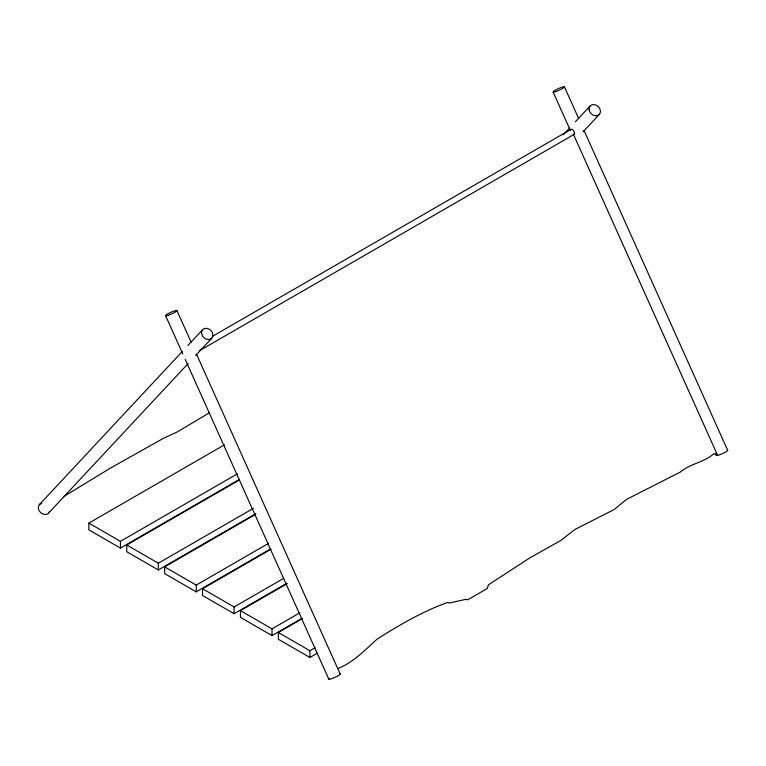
<?xml version="1.0" encoding="UTF-8"?>
<svg xmlns="http://www.w3.org/2000/svg" width="766" height="766" viewBox="0 0 766 766"><rect width="100%" height="100%" fill="white"/><g stroke="black" fill="none" stroke-linecap="round" stroke-linejoin="round"><path stroke-width="1.15" d="M39.344 504.679L182.193 351.584M187.9 345.466L202.597 329.715M48.631 513.057L188.216 363.467M195.56 355.587L211.885 338.093M563.163 134.864L569.693 127.865M575.41 121.737L590.098 105.995M583.07 131.867L599.395 114.373M63.588 496.627L110.859 467.854L163.56 438.257L177.08 432.034L209.099 412.96M212.919 336.082L570.881 129.416M199.332 350.78L573.849 134.557M239.49 479.353L120.444 548.083L88.866 529.852L88.866 523.111L224.476 444.816M88.866 523.111L120.444 541.342L237.422 473.809M255.643 513.785L158.332 569.961L126.754 551.731L126.754 544.99L239.595 479.851M126.754 544.99L158.332 563.221L253.575 508.241M270.762 548.81L196.23 591.84L164.652 573.61L164.652 566.869L255.748 514.273M164.652 566.869L196.23 585.1L268.694 543.266M286.915 583.242L234.118 613.719L202.54 595.488L202.54 588.748L270.867 549.299M202.54 588.748L234.118 606.978L283.813 578.292M302.034 618.267L272.016 635.598L240.438 617.367L240.438 610.626L287.02 583.73M240.438 610.626L272.016 628.857L299.966 612.723M317.153 653.293L309.904 657.477L278.326 639.246L278.326 632.505L302.139 618.756M278.326 632.505L309.904 650.736L315.085 647.749M337.816 668.555C353.404 662.446 364.999 650.018 377.207 639.045C399.68 624.884 422.679 611.316 447.794 602.363L449.173 603.072L465.68 599.366L467.681 599.807L487.32 588.47L488.402 584.86L529.699 557.983L560.511 540.643L574.95 529.459L614.102 509.582L626.454 499.432L680.553 471.942C690.281 463.526 704.308 462.386 713.816 453.731L717.675 455.483L573.236 133.906M564.398 86.769L578.617 118.424M584.008 130.431L727.652 450.245M553.119 92.035L570.277 130.239M715.387 453.319L716.363 455.502M176.898 310.498L191.117 342.153M196.508 354.16L340.152 673.965M165.609 315.755L182.768 353.959M185.219 359.417L328.863 679.231M309.904 650.736L309.904 657.477M272.016 628.857L272.016 635.598M234.118 606.978L234.118 613.719M196.23 585.1L196.23 591.84M158.332 563.221L158.332 569.961M120.444 541.342L120.444 548.083M727.221 450.188A6.252 0.89 -24.2 0 1 722.194 453.759A6.252 0.89 -24.2 0 1 716.66 454.88M339.721 673.908A6.252 0.89 -24.2 0 1 334.685 677.489A6.252 0.89 -24.2 0 1 329.16 678.599M570.546 129.722A2.968 1.714 60 0 1 573.849 131.13A2.968 1.714 60 0 1 573.408 134.692M49.34 511.937A6.252 5.027 43 0 1 40.081 512.061A6.252 5.027 43 0 1 41.632 503.358M555.427 91.652A6.252 0.89 -24.2 0 0 564.446 87.008A6.252 0.89 -24.2 0 0 556.403 89.555A6.252 0.89 -24.2 0 0 555.427 91.652M167.917 315.381A6.252 0.89 -24.2 0 0 176.946 310.728A6.252 0.89 -24.2 0 0 168.903 313.275A6.252 0.89 -24.2 0 0 167.917 315.381M589.102 109.883A6.252 5.027 43 0 0 598.37 115.206A6.252 5.027 43 0 0 596.762 105.459A6.252 5.027 43 0 0 589.102 109.883M201.602 333.603A6.252 5.027 43 0 0 210.87 338.926A6.252 5.027 43 0 0 209.262 329.179A6.252 5.027 43 0 0 201.602 333.603"/></g></svg>
